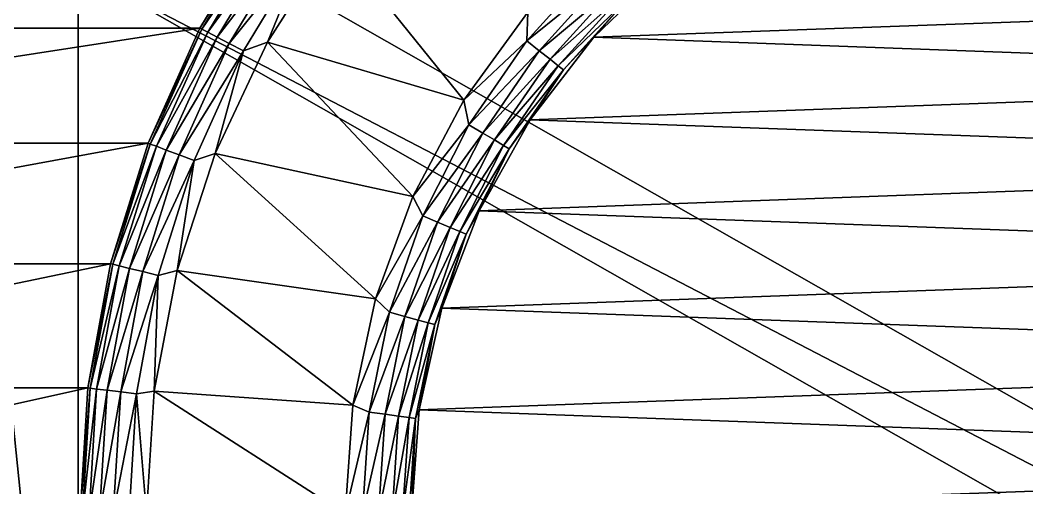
# Model space of a CAD drawing. Extents: x 464 to 15145, y 328 to 7622.
# Drawn here: x 6263 to 7666, y 4012 to 4664 of the extents above; entities that cross this region are included whole.
import ezdxf

# ---------------------------------------------------------------- set-up
doc = ezdxf.new("R2010")
doc.units = 0
doc.layers.get('0').update_dxf_attribs({"linetype": 'CONTINUOUS'})

msp = doc.modelspace()

# ---------------------------------------------------------------- linework, layer by layer
at = {"color": 7}
for points in [[(6605.1, 4803.1, -3744.1), (5401.7, 4652.5, -3744.1), (5310.7, 4803.1, -3744.1), (6605.1, 4803.1, -3744.1)], [(6514.1, 4652.5, -3744.1), (5401.7, 4652.5, -3744.1), (6605.1, 4803.1, -3744.1), (6514.1, 4652.5, -3744.1)], [(6605.1, 4803.1, -96.9), (6607.7, 4801.4, -73.1), (6514.1, 4652.5, -96.9), (6605.1, 4803.1, -96.9)], [(6605.1, 4803.1, -3744.1), (6605.1, 4803.1, -96.9), (6514.1, 4652.5, -3744.1), (6605.1, 4803.1, -3744.1)], [(6514.1, 4652.5, -3744.1), (6605.1, 4803.1, -96.9), (6514.1, 4652.5, -96.9), (6514.1, 4652.5, -3744.1)], [(6514.1, 4652.5, -96.9), (6607.7, 4801.4, -73.1), (6516.9, 4651.1, -73.1), (6514.1, 4652.5, -96.9)], [(6607.7, 4801.4, -73.1), (6615.3, 4796.1, -50.8), (6516.9, 4651.1, -73.1), (6607.7, 4801.4, -73.1)], [(6344.4, 4734.4, -4432), (9264.7, 3216.1, -4432), (6488.9, 4797.1, -4432), (6344.4, 4734.4, -4432)], [(6488.9, 4797.1, -4432), (9264.7, 3216.1, -4432), (9264.7, 4734.4, -4432), (6488.9, 4797.1, -4432)], [(6615.3, 4796.1, -50.8), (6525, 4646.8, -50.8), (6516.9, 4651.1, -73.1), (6615.3, 4796.1, -50.8)], [(6615.3, 4796.1, -50.8), (6627.4, 4787.8, -31.7), (6525, 4646.8, -50.8), (6615.3, 4796.1, -50.8)], [(6627.4, 4787.8, -31.7), (6538, 4640, -31.7), (6525, 4646.8, -50.8), (6627.4, 4787.8, -31.7)], [(6627.4, 4787.8, -31.7), (6643.1, 4776.9, -17), (6538, 4640, -31.7), (6627.4, 4787.8, -31.7)], [(6643.1, 4776.9, -17), (6555, 4631.1, -17), (6538, 4640, -31.7), (6643.1, 4776.9, -17)], [(6643.1, 4776.9, -17), (6661.5, 4764.3, -7.8), (6555, 4631.1, -17), (6643.1, 4776.9, -17)], [(6881.8, 4551.8, -4.6), (6608.3, 4632.9, -4.6), (6700.2, 4777.6, -4.6), (6881.8, 4551.8, -4.6)], [(6700.2, 4777.6, -4.6), (6608.3, 4632.9, -4.6), (6661.5, 4764.3, -7.8), (6700.2, 4777.6, -4.6)], [(6881.8, 4551.8, -4.6), (6700.2, 4777.6, -4.6), (6971.1, 4674.6, -4.6), (6881.8, 4551.8, -4.6)], [(6661.5, 4764.3, -7.8), (6574.7, 4620.7, -7.8), (6555, 4631.1, -17), (6661.5, 4764.3, -7.8)], [(6661.5, 4764.3, -7.8), (6608.3, 4632.9, -4.6), (6574.7, 4620.7, -7.8), (6661.5, 4764.3, -7.8)], [(6344.4, 3216.1, -4432), (6344.4, 4734.4, -4432), (6192.7, 4691.9, -4432), (6344.4, 3216.1, -4432)], [(6344.4, 3216.1, -4432), (9120.2, 3153.3, -4432), (6344.4, 4734.4, -4432), (6344.4, 3216.1, -4432)], [(9120.2, 3153.3, -4432), (9264.7, 3216.1, -4432), (6344.4, 4734.4, -4432), (9120.2, 3153.3, -4432)], [(6971.1, 4674.6, -4.6), (7064.8, 4740.2, -7.8), (6969.4, 4634.8, -7.8), (6971.1, 4674.6, -4.6)], [(7064.8, 4740.2, -7.8), (7080.2, 4724.2, -17), (6969.4, 4634.8, -7.8), (7064.8, 4740.2, -7.8)], [(7167.6, 4740.6, -96.9), (7063, 4639.7, -96.9), (7110.1, 4693.3, -73.1), (7167.6, 4740.6, -96.9)], [(7063, 4639.7, -3744.1), (7063, 4639.7, -1874.4), (7167.6, 4740.6, -3744.1), (7063, 4639.7, -3744.1)], [(7167.6, 4740.6, -3744.1), (7063, 4639.7, -1874.4), (7167.6, 4740.6, -1874.4), (7167.6, 4740.6, -3744.1)], [(7167.6, 4740.6, -96.9), (7167.6, 4740.6, -1874.4), (7063, 4639.7, -96.9), (7167.6, 4740.6, -96.9)], [(7063, 4639.7, -96.9), (7167.6, 4740.6, -1874.4), (7063, 4639.7, -1874.4), (7063, 4639.7, -96.9)], [(8495.7, 4692.1, -3744.1), (7063, 4639.7, -3744.1), (7167.6, 4740.6, -3744.1), (8495.7, 4692.1, -3744.1)], [(7080.2, 4724.2, -17), (6986.9, 4621, -17), (6969.4, 4634.8, -7.8), (7080.2, 4724.2, -17)], [(7080.2, 4724.2, -17), (7093.5, 4710.5, -31.7), (6986.9, 4621, -17), (7080.2, 4724.2, -17)], [(7093.5, 4710.5, -31.7), (7001.9, 4609.1, -31.7), (6986.9, 4621, -17), (7093.5, 4710.5, -31.7)], [(7093.5, 4710.5, -31.7), (7103.7, 4699.9, -50.8), (7001.9, 4609.1, -31.7), (7093.5, 4710.5, -31.7)], [(7103.7, 4699.9, -50.8), (7013.4, 4600, -50.8), (7001.9, 4609.1, -31.7), (7103.7, 4699.9, -50.8)], [(7103.7, 4699.9, -50.8), (7110.1, 4693.3, -73.1), (7013.4, 4600, -50.8), (7103.7, 4699.9, -50.8)], [(6192.7, 4691.9, -4432), (6192.7, 3258.6, -4432), (6344.4, 3216.1, -4432), (6192.7, 4691.9, -4432)], [(7110.1, 4693.3, -73.1), (7020.6, 4594.3, -73.1), (7013.4, 4600, -50.8), (7110.1, 4693.3, -73.1)], [(7110.1, 4693.3, -73.1), (7063, 4639.7, -96.9), (7020.6, 4594.3, -73.1), (7110.1, 4693.3, -73.1)], [(8592.7, 4583.8, -3744.1), (7063, 4639.7, -3744.1), (8495.7, 4692.1, -3744.1), (8592.7, 4583.8, -3744.1)], [(6971.1, 4674.6, -4.6), (6969.4, 4634.8, -7.8), (6881.8, 4551.8, -4.6), (6971.1, 4674.6, -4.6)], [(6514.1, 4652.5, -3744.1), (5473.9, 4492, -3744.1), (5401.7, 4652.5, -3744.1), (6514.1, 4652.5, -3744.1)], [(6441.9, 4492, -3744.1), (5473.9, 4492, -3744.1), (6514.1, 4652.5, -3744.1), (6441.9, 4492, -3744.1)], [(6514.1, 4652.5, -96.9), (6516.9, 4651.1, -73.1), (6441.9, 4492, -96.9), (6514.1, 4652.5, -96.9)], [(6514.1, 4652.5, -3744.1), (6514.1, 4652.5, -96.9), (6441.9, 4492, -3744.1), (6514.1, 4652.5, -3744.1)], [(6441.9, 4492, -3744.1), (6514.1, 4652.5, -96.9), (6441.9, 4492, -96.9), (6441.9, 4492, -3744.1)], [(6441.9, 4492, -96.9), (6516.9, 4651.1, -73.1), (6444.8, 4490.9, -73.1), (6441.9, 4492, -96.9)], [(6516.9, 4651.1, -73.1), (6525, 4646.8, -50.8), (6444.8, 4490.9, -73.1), (6516.9, 4651.1, -73.1)], [(6525, 4646.8, -50.8), (6453.4, 4487.7, -50.8), (6444.8, 4490.9, -73.1), (6525, 4646.8, -50.8)], [(6525, 4646.8, -50.8), (6538, 4640, -31.7), (6453.4, 4487.7, -50.8), (6525, 4646.8, -50.8)], [(6538, 4640, -31.7), (6467.2, 4482.5, -31.7), (6453.4, 4487.7, -50.8), (6538, 4640, -31.7)], [(6538, 4640, -31.7), (6555, 4631.1, -17), (6467.2, 4482.5, -31.7), (6538, 4640, -31.7)], [(6555, 4631.1, -17), (6485, 4475.7, -17), (6467.2, 4482.5, -31.7), (6555, 4631.1, -17)], [(6555, 4631.1, -17), (6574.7, 4620.7, -7.8), (6485, 4475.7, -17), (6555, 4631.1, -17)], [(6810.6, 4417.8, -4.6), (6535.3, 4477.8, -4.6), (6608.3, 4632.9, -4.6), (6810.6, 4417.8, -4.6)], [(6608.3, 4632.9, -4.6), (6535.3, 4477.8, -4.6), (6574.7, 4620.7, -7.8), (6608.3, 4632.9, -4.6)], [(6810.6, 4417.8, -4.6), (6608.3, 4632.9, -4.6), (6881.8, 4551.8, -4.6), (6810.6, 4417.8, -4.6)], [(6881.8, 4551.8, -4.6), (6969.4, 4634.8, -7.8), (6888.9, 4517.6, -7.8), (6881.8, 4551.8, -4.6)], [(6969.4, 4634.8, -7.8), (6986.9, 4621, -17), (6888.9, 4517.6, -7.8), (6969.4, 4634.8, -7.8)], [(7063, 4639.7, -96.9), (6974.1, 4524.7, -96.9), (7020.6, 4594.3, -73.1), (7063, 4639.7, -96.9)], [(6974.1, 4524.7, -3744.1), (6974.1, 4524.7, -1874.4), (7063, 4639.7, -3744.1), (6974.1, 4524.7, -3744.1)], [(7063, 4639.7, -3744.1), (6974.1, 4524.7, -1874.4), (7063, 4639.7, -1874.4), (7063, 4639.7, -3744.1)], [(7063, 4639.7, -96.9), (7063, 4639.7, -1874.4), (6974.1, 4524.7, -96.9), (7063, 4639.7, -96.9)], [(6974.1, 4524.7, -96.9), (7063, 4639.7, -1874.4), (6974.1, 4524.7, -1874.4), (6974.1, 4524.7, -96.9)], [(8592.7, 4583.8, -3744.1), (6974.1, 4524.7, -3744.1), (7063, 4639.7, -3744.1), (8592.7, 4583.8, -3744.1)], [(6574.7, 4620.7, -7.8), (6505.9, 4467.8, -7.8), (6485, 4475.7, -17), (6574.7, 4620.7, -7.8)], [(6574.7, 4620.7, -7.8), (6535.3, 4477.8, -4.6), (6505.9, 4467.8, -7.8), (6574.7, 4620.7, -7.8)], [(6986.9, 4621, -17), (6908.1, 4506.2, -17), (6888.9, 4517.6, -7.8), (6986.9, 4621, -17)], [(6986.9, 4621, -17), (7001.9, 4609.1, -31.7), (6908.1, 4506.2, -17), (6986.9, 4621, -17)], [(7001.9, 4609.1, -31.7), (6924.6, 4496.5, -31.7), (6908.1, 4506.2, -17), (7001.9, 4609.1, -31.7)], [(7001.9, 4609.1, -31.7), (7013.4, 4600, -50.8), (6924.6, 4496.5, -31.7), (7001.9, 4609.1, -31.7)], [(7013.4, 4600, -50.8), (6937.2, 4489, -50.8), (6924.6, 4496.5, -31.7), (7013.4, 4600, -50.8)], [(7013.4, 4600, -50.8), (7020.6, 4594.3, -73.1), (6937.2, 4489, -50.8), (7013.4, 4600, -50.8)], [(7020.6, 4594.3, -73.1), (6945.1, 4484.3, -73.1), (6937.2, 4489, -50.8), (7020.6, 4594.3, -73.1)], [(7020.6, 4594.3, -73.1), (6974.1, 4524.7, -96.9), (6945.1, 4484.3, -73.1), (7020.6, 4594.3, -73.1)], [(8672.9, 4462.6, -3744.1), (6974.1, 4524.7, -3744.1), (8592.7, 4583.8, -3744.1), (8672.9, 4462.6, -3744.1)], [(6881.8, 4551.8, -4.6), (6888.9, 4517.6, -7.8), (6810.6, 4417.8, -4.6), (6881.8, 4551.8, -4.6)], [(6810.6, 4417.8, -4.6), (6888.9, 4517.6, -7.8), (6824.8, 4390.7, -7.8), (6810.6, 4417.8, -4.6)], [(6888.9, 4517.6, -7.8), (6908.1, 4506.2, -17), (6824.8, 4390.7, -7.8), (6888.9, 4517.6, -7.8)], [(6974.1, 4524.7, -96.9), (6903, 4397.9, -96.9), (6945.1, 4484.3, -73.1), (6974.1, 4524.7, -96.9)], [(6903, 4397.9, -3744.1), (6903, 4397.9, -1874.4), (6974.1, 4524.7, -3744.1), (6903, 4397.9, -3744.1)], [(6974.1, 4524.7, -3744.1), (6903, 4397.9, -1874.4), (6974.1, 4524.7, -1874.4), (6974.1, 4524.7, -3744.1)], [(6974.1, 4524.7, -96.9), (6974.1, 4524.7, -1874.4), (6903, 4397.9, -96.9), (6974.1, 4524.7, -96.9)], [(6903, 4397.9, -96.9), (6974.1, 4524.7, -1874.4), (6903, 4397.9, -1874.4), (6903, 4397.9, -96.9)], [(8672.9, 4462.6, -3744.1), (6903, 4397.9, -3744.1), (6974.1, 4524.7, -3744.1), (8672.9, 4462.6, -3744.1)], [(6908.1, 4506.2, -17), (6845.3, 4382, -17), (6824.8, 4390.7, -7.8), (6908.1, 4506.2, -17)], [(6908.1, 4506.2, -17), (6924.6, 4496.5, -31.7), (6845.3, 4382, -17), (6908.1, 4506.2, -17)], [(6441.9, 4492, -3744.1), (5526.3, 4324, -3744.1), (5473.9, 4492, -3744.1), (6441.9, 4492, -3744.1)], [(6389.5, 4324, -3744.1), (5526.3, 4324, -3744.1), (6441.9, 4492, -3744.1), (6389.5, 4324, -3744.1)], [(6441.9, 4492, -96.9), (6444.8, 4490.9, -73.1), (6389.5, 4324, -96.9), (6441.9, 4492, -96.9)], [(6441.9, 4492, -3744.1), (6441.9, 4492, -96.9), (6389.5, 4324, -3744.1), (6441.9, 4492, -3744.1)], [(6389.5, 4324, -3744.1), (6441.9, 4492, -96.9), (6389.5, 4324, -96.9), (6389.5, 4324, -3744.1)], [(6389.5, 4324, -96.9), (6444.8, 4490.9, -73.1), (6392.6, 4323.3, -73.1), (6389.5, 4324, -96.9)], [(6444.8, 4490.9, -73.1), (6453.4, 4487.7, -50.8), (6392.6, 4323.3, -73.1), (6444.8, 4490.9, -73.1)], [(6924.6, 4496.5, -31.7), (6862.9, 4374.5, -31.7), (6845.3, 4382, -17), (6924.6, 4496.5, -31.7)], [(6924.6, 4496.5, -31.7), (6937.2, 4489, -50.8), (6862.9, 4374.5, -31.7), (6924.6, 4496.5, -31.7)], [(6453.4, 4487.7, -50.8), (6401.5, 4321.1, -50.8), (6392.6, 4323.3, -73.1), (6453.4, 4487.7, -50.8)], [(6453.4, 4487.7, -50.8), (6467.2, 4482.5, -31.7), (6401.5, 4321.1, -50.8), (6453.4, 4487.7, -50.8)], [(6467.2, 4482.5, -31.7), (6415.8, 4317.6, -31.7), (6401.5, 4321.1, -50.8), (6467.2, 4482.5, -31.7)], [(6467.2, 4482.5, -31.7), (6485, 4475.7, -17), (6415.8, 4317.6, -31.7), (6467.2, 4482.5, -31.7)], [(6485, 4475.7, -17), (6434.3, 4313, -17), (6415.8, 4317.6, -31.7), (6485, 4475.7, -17)], [(6485, 4475.7, -17), (6505.9, 4467.8, -7.8), (6434.3, 4313, -17), (6485, 4475.7, -17)], [(6758.6, 4275.2, -4.6), (6482.4, 4314.7, -4.6), (6535.3, 4477.8, -4.6), (6758.6, 4275.2, -4.6)], [(6535.3, 4477.8, -4.6), (6482.4, 4314.7, -4.6), (6505.9, 4467.8, -7.8), (6535.3, 4477.8, -4.6)], [(6758.6, 4275.2, -4.6), (6535.3, 4477.8, -4.6), (6810.6, 4417.8, -4.6), (6758.6, 4275.2, -4.6)], [(6937.2, 4489, -50.8), (6876.4, 4368.8, -50.8), (6862.9, 4374.5, -31.7), (6937.2, 4489, -50.8)], [(6937.2, 4489, -50.8), (6945.1, 4484.3, -73.1), (6876.4, 4368.8, -50.8), (6937.2, 4489, -50.8)], [(6945.1, 4484.3, -73.1), (6884.9, 4365.2, -73.1), (6876.4, 4368.8, -50.8), (6945.1, 4484.3, -73.1)], [(6945.1, 4484.3, -73.1), (6903, 4397.9, -96.9), (6884.9, 4365.2, -73.1), (6945.1, 4484.3, -73.1)], [(6505.9, 4467.8, -7.8), (6456, 4307.6, -7.8), (6434.3, 4313, -17), (6505.9, 4467.8, -7.8)], [(6505.9, 4467.8, -7.8), (6482.4, 4314.7, -4.6), (6456, 4307.6, -7.8), (6505.9, 4467.8, -7.8)], [(8734.6, 4331, -3744.1), (6903, 4397.9, -3744.1), (8672.9, 4462.6, -3744.1), (8734.6, 4331, -3744.1)], [(6810.6, 4417.8, -4.6), (6824.8, 4390.7, -7.8), (6758.6, 4275.2, -4.6), (6810.6, 4417.8, -4.6)], [(6903, 4397.9, -96.9), (6851, 4262.1, -96.9), (6884.9, 4365.2, -73.1), (6903, 4397.9, -96.9)], [(6851, 4262.1, -3744.1), (6851, 4262.1, -1874.4), (6903, 4397.9, -3744.1), (6851, 4262.1, -3744.1)], [(6903, 4397.9, -3744.1), (6851, 4262.1, -1874.4), (6903, 4397.9, -1874.4), (6903, 4397.9, -3744.1)], [(6903, 4397.9, -96.9), (6903, 4397.9, -1874.4), (6851, 4262.1, -96.9), (6903, 4397.9, -96.9)], [(6851, 4262.1, -96.9), (6903, 4397.9, -1874.4), (6851, 4262.1, -1874.4), (6851, 4262.1, -96.9)], [(8734.6, 4331, -3744.1), (6851, 4262.1, -3744.1), (6903, 4397.9, -3744.1), (8734.6, 4331, -3744.1)], [(6758.6, 4275.2, -4.6), (6824.8, 4390.7, -7.8), (6778.2, 4256.4, -7.8), (6758.6, 4275.2, -4.6)], [(6824.8, 4390.7, -7.8), (6845.3, 4382, -17), (6778.2, 4256.4, -7.8), (6824.8, 4390.7, -7.8)], [(6845.3, 4382, -17), (6799.7, 4250.5, -17), (6778.2, 4256.4, -7.8), (6845.3, 4382, -17)], [(6845.3, 4382, -17), (6862.9, 4374.5, -31.7), (6799.7, 4250.5, -17), (6845.3, 4382, -17)], [(6862.9, 4374.5, -31.7), (6818.1, 4245.5, -31.7), (6799.7, 4250.5, -17), (6862.9, 4374.5, -31.7)], [(6862.9, 4374.5, -31.7), (6876.4, 4368.8, -50.8), (6818.1, 4245.5, -31.7), (6862.9, 4374.5, -31.7)], [(6876.4, 4368.8, -50.8), (6832.3, 4241.6, -50.8), (6818.1, 4245.5, -31.7), (6876.4, 4368.8, -50.8)], [(6876.4, 4368.8, -50.8), (6884.9, 4365.2, -73.1), (6832.3, 4241.6, -50.8), (6876.4, 4368.8, -50.8)], [(6884.9, 4365.2, -73.1), (6841.2, 4239.1, -73.1), (6832.3, 4241.6, -50.8), (6884.9, 4365.2, -73.1)], [(6884.9, 4365.2, -73.1), (6851, 4262.1, -96.9), (6841.2, 4239.1, -73.1), (6884.9, 4365.2, -73.1)], [(6389.5, 4324, -3744.1), (5558, 4150.9, -3744.1), (5526.3, 4324, -3744.1), (6389.5, 4324, -3744.1)], [(6357.8, 4150.9, -3744.1), (5558, 4150.9, -3744.1), (6389.5, 4324, -3744.1), (6357.8, 4150.9, -3744.1)], [(6389.5, 4324, -96.9), (6392.6, 4323.3, -73.1), (6357.8, 4150.9, -96.9), (6389.5, 4324, -96.9)], [(6389.5, 4324, -3744.1), (6389.5, 4324, -96.9), (6357.8, 4150.9, -3744.1), (6389.5, 4324, -3744.1)], [(6357.8, 4150.9, -3744.1), (6389.5, 4324, -96.9), (6357.8, 4150.9, -96.9), (6357.8, 4150.9, -3744.1)], [(6357.8, 4150.9, -96.9), (6392.6, 4323.3, -73.1), (6360.9, 4150.5, -73.1), (6357.8, 4150.9, -96.9)], [(6392.6, 4323.3, -73.1), (6401.5, 4321.1, -50.8), (6360.9, 4150.5, -73.1), (6392.6, 4323.3, -73.1)], [(6401.5, 4321.1, -50.8), (6370.1, 4149.4, -50.8), (6360.9, 4150.5, -73.1), (6401.5, 4321.1, -50.8)], [(6401.5, 4321.1, -50.8), (6415.8, 4317.6, -31.7), (6370.1, 4149.4, -50.8), (6401.5, 4321.1, -50.8)], [(8776.5, 4191.7, -3744.1), (6851, 4262.1, -3744.1), (8734.6, 4331, -3744.1), (8776.5, 4191.7, -3744.1)], [(6415.8, 4317.6, -31.7), (6384.6, 4147.7, -31.7), (6370.1, 4149.4, -50.8), (6415.8, 4317.6, -31.7)], [(6415.8, 4317.6, -31.7), (6434.3, 4313, -17), (6384.6, 4147.7, -31.7), (6415.8, 4317.6, -31.7)], [(6434.3, 4313, -17), (6403.6, 4145.4, -17), (6384.6, 4147.7, -31.7), (6434.3, 4313, -17)], [(6434.3, 4313, -17), (6456, 4307.6, -7.8), (6403.6, 4145.4, -17), (6434.3, 4313, -17)], [(6456, 4307.6, -7.8), (6425.7, 4142.7, -7.8), (6403.6, 4145.4, -17), (6456, 4307.6, -7.8)], [(6456, 4307.6, -7.8), (6450.3, 4146.3, -4.6), (6425.7, 4142.7, -7.8), (6456, 4307.6, -7.8)], [(6727.1, 4126.7, -4.6), (6450.3, 4146.3, -4.6), (6482.4, 4314.7, -4.6), (6727.1, 4126.7, -4.6)], [(6482.4, 4314.7, -4.6), (6450.3, 4146.3, -4.6), (6456, 4307.6, -7.8), (6482.4, 4314.7, -4.6)], [(6727.1, 4126.7, -4.6), (6482.4, 4314.7, -4.6), (6758.6, 4275.2, -4.6), (6727.1, 4126.7, -4.6)], [(6758.6, 4275.2, -4.6), (6778.2, 4256.4, -7.8), (6727.1, 4126.7, -4.6), (6758.6, 4275.2, -4.6)], [(6727.1, 4126.7, -4.6), (6778.2, 4256.4, -7.8), (6749.9, 4117.1, -7.8), (6727.1, 4126.7, -4.6)], [(6778.2, 4256.4, -7.8), (6799.7, 4250.5, -17), (6749.9, 4117.1, -7.8), (6778.2, 4256.4, -7.8)], [(6851, 4262.1, -96.9), (6819.4, 4120.2, -96.9), (6841.2, 4239.1, -73.1), (6851, 4262.1, -96.9)], [(6819.4, 4120.2, -3744.1), (6819.4, 4120.2, -1874.4), (6851, 4262.1, -3744.1), (6819.4, 4120.2, -3744.1)], [(6851, 4262.1, -3744.1), (6819.4, 4120.2, -1874.4), (6851, 4262.1, -1874.4), (6851, 4262.1, -3744.1)], [(6851, 4262.1, -96.9), (6851, 4262.1, -1874.4), (6819.4, 4120.2, -96.9), (6851, 4262.1, -96.9)], [(6819.4, 4120.2, -96.9), (6851, 4262.1, -1874.4), (6819.4, 4120.2, -1874.4), (6819.4, 4120.2, -96.9)], [(8776.5, 4191.7, -3744.1), (6819.4, 4120.2, -3744.1), (6851, 4262.1, -3744.1), (8776.5, 4191.7, -3744.1)], [(6799.7, 4250.5, -17), (6772, 4114.1, -17), (6749.9, 4117.1, -7.8), (6799.7, 4250.5, -17)], [(6799.7, 4250.5, -17), (6818.1, 4245.5, -31.7), (6772, 4114.1, -17), (6799.7, 4250.5, -17)], [(6818.1, 4245.5, -31.7), (6790.9, 4111.6, -31.7), (6772, 4114.1, -17), (6818.1, 4245.5, -31.7)], [(6818.1, 4245.5, -31.7), (6832.3, 4241.6, -50.8), (6790.9, 4111.6, -31.7), (6818.1, 4245.5, -31.7)], [(6832.3, 4241.6, -50.8), (6805.4, 4109.6, -50.8), (6790.9, 4111.6, -31.7), (6832.3, 4241.6, -50.8)], [(6832.3, 4241.6, -50.8), (6841.2, 4239.1, -73.1), (6805.4, 4109.6, -50.8), (6832.3, 4241.6, -50.8)], [(6841.2, 4239.1, -73.1), (6814.6, 4108.4, -73.1), (6805.4, 4109.6, -50.8), (6841.2, 4239.1, -73.1)], [(6841.2, 4239.1, -73.1), (6819.4, 4120.2, -96.9), (6814.6, 4108.4, -73.1), (6841.2, 4239.1, -73.1)], [(8797.7, 4047.9, -3744.1), (6819.4, 4120.2, -3744.1), (8776.5, 4191.7, -3744.1), (8797.7, 4047.9, -3744.1)], [(6357.8, 4150.9, -3744.1), (5568.7, 3975.2, -3744.1), (5558, 4150.9, -3744.1), (6357.8, 4150.9, -3744.1)], [(6347.2, 3975.2, -3744.1), (5568.7, 3975.2, -3744.1), (6357.8, 4150.9, -3744.1), (6347.2, 3975.2, -3744.1)], [(6357.8, 4150.9, -96.9), (6360.9, 4150.5, -73.1), (6347.2, 3975.2, -96.9), (6357.8, 4150.9, -96.9)], [(6357.8, 4150.9, -3744.1), (6357.8, 4150.9, -96.9), (6347.2, 3975.2, -3744.1), (6357.8, 4150.9, -3744.1)], [(6347.2, 3975.2, -3744.1), (6357.8, 4150.9, -96.9), (6347.2, 3975.2, -96.9), (6347.2, 3975.2, -3744.1)], [(6347.2, 3975.2, -96.9), (6360.9, 4150.5, -73.1), (6350.3, 3975.2, -73.1), (6347.2, 3975.2, -96.9)], [(6370.1, 4149.4, -50.8), (6350.3, 3975.2, -73.1), (6360.9, 4150.5, -73.1), (6370.1, 4149.4, -50.8)], [(6370.1, 4149.4, -50.8), (6359.5, 3975.2, -50.8), (6350.3, 3975.2, -73.1), (6370.1, 4149.4, -50.8)], [(6384.6, 4147.7, -31.7), (6359.5, 3975.2, -50.8), (6370.1, 4149.4, -50.8), (6384.6, 4147.7, -31.7)], [(6384.6, 4147.7, -31.7), (6374.2, 3975.2, -31.7), (6359.5, 3975.2, -50.8), (6384.6, 4147.7, -31.7)], [(6403.6, 4145.4, -17), (6374.2, 3975.2, -31.7), (6384.6, 4147.7, -31.7), (6403.6, 4145.4, -17)], [(6403.6, 4145.4, -17), (6393.3, 3975.2, -17), (6374.2, 3975.2, -31.7), (6403.6, 4145.4, -17)], [(6425.7, 4142.7, -7.8), (6393.3, 3975.2, -17), (6403.6, 4145.4, -17), (6425.7, 4142.7, -7.8)], [(6425.7, 4142.7, -7.8), (6415.6, 3975.2, -7.8), (6393.3, 3975.2, -17), (6425.7, 4142.7, -7.8)], [(6439.5, 3975.2, -4.6), (6415.6, 3975.2, -7.8), (6425.7, 4142.7, -7.8), (6439.5, 3975.2, -4.6)], [(6450.3, 4146.3, -4.6), (6439.5, 3975.2, -4.6), (6425.7, 4142.7, -7.8), (6450.3, 4146.3, -4.6)], [(6716.5, 3975.2, -4.6), (6439.5, 3975.2, -4.6), (6450.3, 4146.3, -4.6), (6716.5, 3975.2, -4.6)], [(6716.5, 3975.2, -4.6), (6450.3, 4146.3, -4.6), (6727.1, 4126.7, -4.6), (6716.5, 3975.2, -4.6)], [(6749.9, 4117.1, -7.8), (6716.5, 3975.2, -4.6), (6727.1, 4126.7, -4.6), (6749.9, 4117.1, -7.8)], [(6749.9, 4117.1, -7.8), (6740.4, 3975.2, -7.8), (6716.5, 3975.2, -4.6), (6749.9, 4117.1, -7.8)], [(6772, 4114.1, -17), (6740.4, 3975.2, -7.8), (6749.9, 4117.1, -7.8), (6772, 4114.1, -17)], [(6772, 4114.1, -17), (6762.7, 3975.2, -17), (6740.4, 3975.2, -7.8), (6772, 4114.1, -17)], [(6790.9, 4111.6, -31.7), (6762.7, 3975.2, -17), (6772, 4114.1, -17), (6790.9, 4111.6, -31.7)], [(6790.9, 4111.6, -31.7), (6781.8, 3975.2, -31.7), (6762.7, 3975.2, -17), (6790.9, 4111.6, -31.7)], [(6805.4, 4109.6, -50.8), (6781.8, 3975.2, -31.7), (6790.9, 4111.6, -31.7), (6805.4, 4109.6, -50.8)], [(6819.4, 4120.2, -96.9), (6808.8, 3975.2, -96.9), (6814.6, 4108.4, -73.1), (6819.4, 4120.2, -96.9)], [(6808.8, 3975.2, -3744.1), (6808.8, 3975.2, -1874.4), (6819.4, 4120.2, -3744.1), (6808.8, 3975.2, -3744.1)], [(6819.4, 4120.2, -3744.1), (6808.8, 3975.2, -1874.4), (6819.4, 4120.2, -1874.4), (6819.4, 4120.2, -3744.1)], [(6819.4, 4120.2, -96.9), (6819.4, 4120.2, -1874.4), (6808.8, 3975.2, -96.9), (6819.4, 4120.2, -96.9)], [(6808.8, 3975.2, -96.9), (6819.4, 4120.2, -1874.4), (6808.8, 3975.2, -1874.4), (6808.8, 3975.2, -96.9)], [(6819.4, 4120.2, -3744.1), (8797.7, 4047.9, -3744.1), (6808.8, 3975.2, -3744.1), (6819.4, 4120.2, -3744.1)], [(6805.4, 4109.6, -50.8), (6796.5, 3975.2, -50.8), (6781.8, 3975.2, -31.7), (6805.4, 4109.6, -50.8)], [(6814.6, 4108.4, -73.1), (6796.5, 3975.2, -50.8), (6805.4, 4109.6, -50.8), (6814.6, 4108.4, -73.1)], [(6814.6, 4108.4, -73.1), (6805.7, 3975.2, -73.1), (6796.5, 3975.2, -50.8), (6814.6, 4108.4, -73.1)], [(6808.8, 3975.2, -96.9), (6805.7, 3975.2, -73.1), (6814.6, 4108.4, -73.1), (6808.8, 3975.2, -96.9)], [(6808.8, 3975.2, -3744.1), (8797.7, 4047.9, -3744.1), (8797.7, 3902.6, -3744.1), (6808.8, 3975.2, -3744.1)]]:
    msp.add_3dface(points, dxfattribs=at)

doc.saveas('drawing.dxf')
